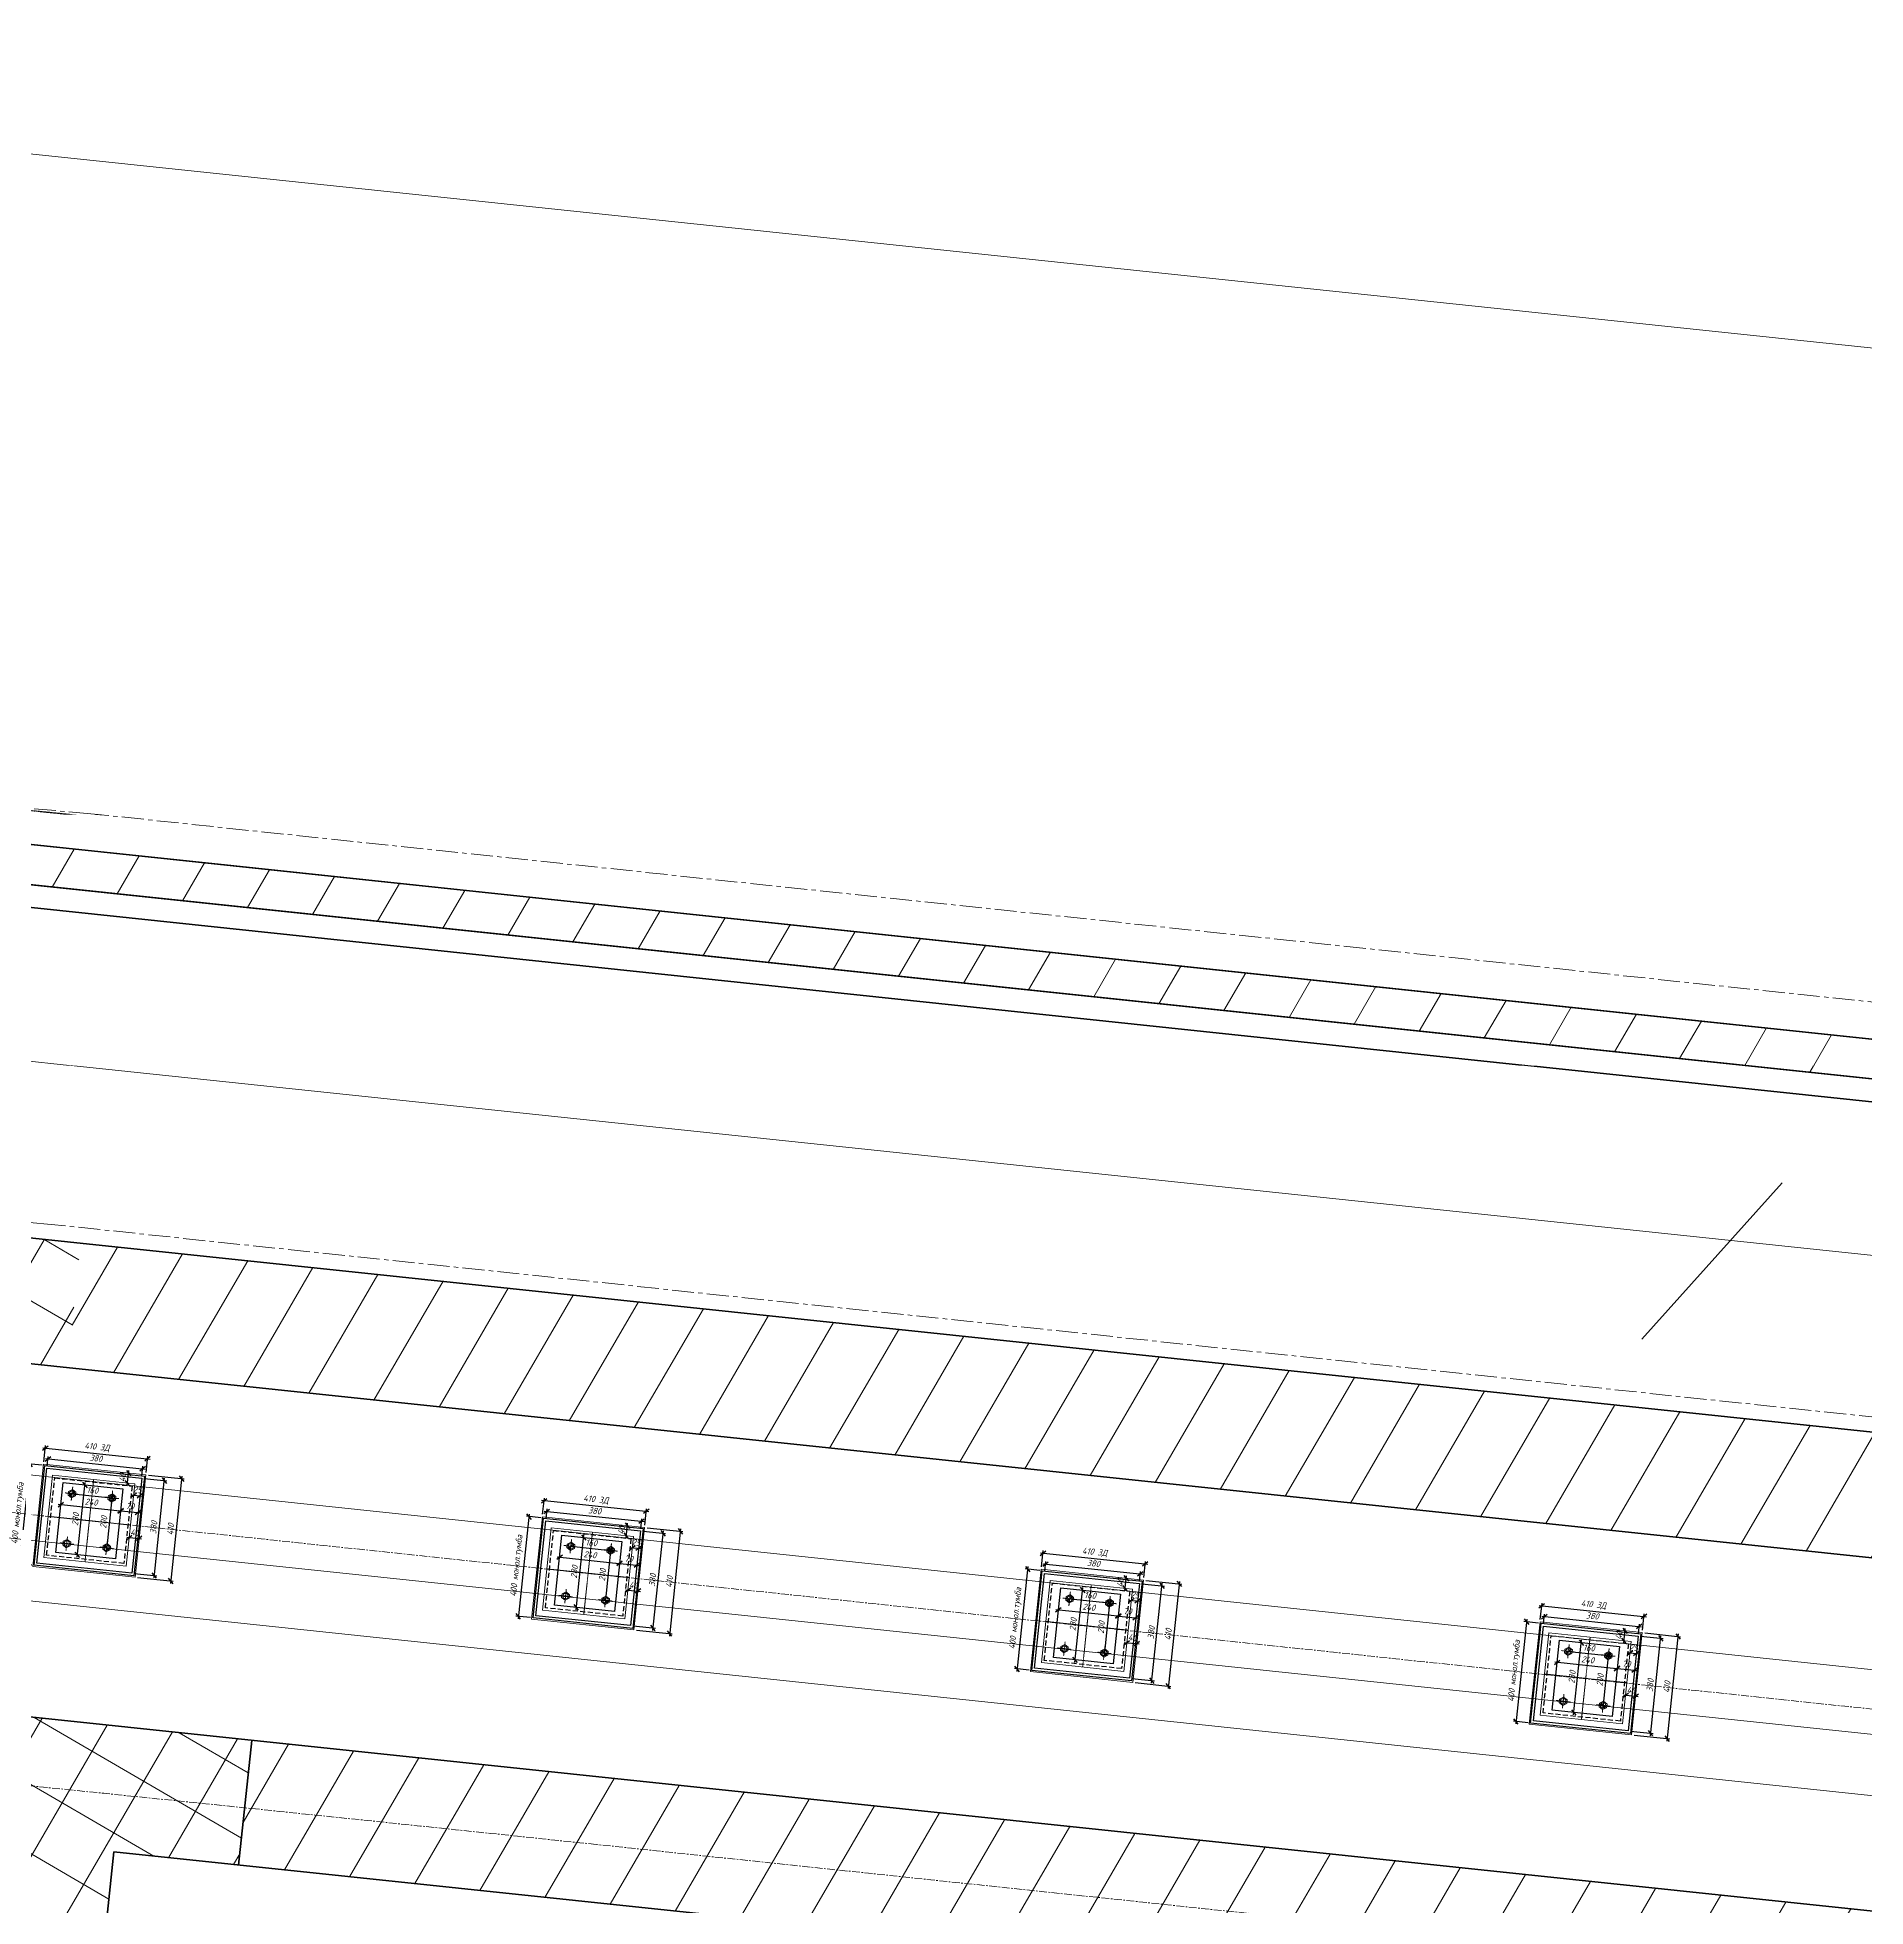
# Model space of a CAD drawing. Header units: millimetres. Extents: x 265754 to 14267433, y -6145605 to 2433772.
# Drawn here: x 8024285 to 8031575, y -575200 to -567747 of the extents above; entities that cross this region are included whole.
import ezdxf
from ezdxf import colors
from ezdxf.entities.mleader import LeaderData, LeaderLine
from ezdxf.math import Vec2, Vec3

# ---------------------------------------------------------------- set-up
doc = ezdxf.new("R2010")
doc.units = ezdxf.units.MM
for name, pattern in [('осевая', [2, 1.25, -0.25, 0.25, -0.25]), ('осеваяX2', [4, 2.5, -0.5, 0.5, -0.5]), ('Штриховая', [3, 2, -1])]:
    doc.linetypes.add(name, pattern=pattern)
for name, color, linetype, lineweight in [('Выноски', 3, 'Continuous', 15), ('ИС_Med', 7, 'Continuous', 35), ('ИС_Ось', 3, 'осевая', 18), ('ИС_РЗМ', 3, 'Continuous', 18), ('ИС_Тон', 3, 'Continuous', 18), ('ИС_Штр', 3, 'Continuous', 9), ('МДП_Ось', 1, 'осеваяX2', 30)]:
    doc.layers.add(name, color=color, linetype=linetype, lineweight=lineweight)
doc.styles.add('0', font='isocpeur.ttf', dxfattribs={"width": 0.8, "oblique": 15})
doc.styles.add('ISOCPEUR', font='isocpeur.ttf', dxfattribs={"width": 0.8, "oblique": 15, "height": 2.5})
doc.dimstyles.new('М10', dxfattribs={"dimscale": 10, "dimtxt": 2.5, "dimasz": 2, "dimexe": 1, "dimexo": 1, "dimgap": 1, "dimtad": 1, "dimdec": 0, "dimtxsty": '0', "dimblk1": 'OBLIQUE', "dimblk2": 'OBLIQUE', "dimsah": 1, "dimcen": 2.5, "dimdle": 1, "dimclrd": 256, "dimclre": 256, "dimclrt": 256, "dimaunit": 1, "dimadec": 0, "dimazin": 0, "dimtfac": 0.75, "dimtdec": 0, "dimtmove": 1, "dimatfit": 2, "dimldrblk": 'OBLIQUE', "dimfxl": 1, "dimtolj": 1, "dimtzin": 0, "dimlwd": -1, "dimlwe": -1, "dimarcsym": 0})
doc.dimstyles.new('М200', dxfattribs={"dimscale": 200, "dimtxt": 2.5, "dimasz": 2, "dimexe": 1, "dimexo": 1, "dimgap": 0.8, "dimtad": 1, "dimdec": 0, "dimzin": 0, "dimdsep": 46, "dimtxsty": '0', "dimblk": 'OBLIQUE', "dimcen": 0.09, "dimdle": 1, "dimclrd": 256, "dimclre": 256, "dimclrt": 256, "dimadec": 4, "dimazin": 0, "dimtfac": 1, "dimtdec": 0, "dimtmove": 1, "dimatfit": 2, "dimfxl": 1, "dimtolj": 1, "dimtzin": 0, "dimlwd": -1, "dimarcsym": 0})

# ---------------------------------------------------------------- blocks, each defined once
blk = doc.blocks.new('_None')
blk = doc.blocks.new('болт БО')
at = {"layer": 'ИС_Тон', "linetype": 'осевая'}
for p, q in [((-27.8473755350301, 0.1288116181356145), (27.84737553503055, -0.1288116181353871)), ((-0.1288116180771794, -27.84737553508876), (0.1288116183113743, 27.84737553520426))]:
    blk.add_line(p, q, dxfattribs=at)
at = {"layer": 'ИС_Тон'}
blk.add_lwpolyline([(14.96664636836476, -7.295342044146537), (15.03303712032357, 7.157535470322273), (0.07648264958743312, 16.64982433590194), (-14.96664636713922, 7.295342045052394), (-15.03303711909848, -7.157535469416189), (-0.07648264836325325, -16.64982433522869)], close=True, dxfattribs=at)
blk.add_circle((1.168700691778213e-10, -4.547473508864641e-13), 11, dxfattribs=at)
blk = doc.blocks.new('_OBLIQUE')
at = {"color": 0, "linetype": 'ByBlock', "lineweight": -2}
blk.add_line((0.5000000000000001, 0.4999999999999999), (-0.5000000000000001, -0.4999999999999999), dxfattribs=at)
blk = doc.blocks.new('*D1625')
at = {"layer": 'Defpoints', "transparency": 16777216}
blk.add_line((-134.5914305063197, 114.4579756438034), (45.40856949368026, 114.4579756438034), dxfattribs=at)
at = {"layer": 'Defpoints', "color": 0, "transparency": 16777216}
for p in [(-124.5914305063197, 114.4579756996827), (35.40856949368026, 114.4579756437743), (35.40856949368026, 114.4579756438034)]:
    blk.add_point(p, dxfattribs=at)
at = {"layer": 'Defpoints', "transparency": 16777216, "xscale": 20, "yscale": 20, "zscale": 20, "rotation": 180}
blk.add_blockref('_OBLIQUE', (-124.5914305063197, 114.4579756438034), dxfattribs=at)
at = {"layer": 'Defpoints', "transparency": 16777216, "xscale": 20, "yscale": 20, "zscale": 20}
blk.add_blockref('_OBLIQUE', (35.40856949368026, 114.4579756438034), dxfattribs=at)
at = {"layer": 'Defpoints', "transparency": 16777216, "insert": (-44.59143050631974, 136.9579756438034), "char_height": 25, "attachment_point": 5, "style": '0'}
blk.add_mtext('\\A1;160', dxfattribs=at)
blk = doc.blocks.new('*D1626')
at = {"layer": 'Defpoints', "transparency": 16777216}
blk.add_line((35.40880478220057, 124.5088570149965), (35.40880478220062, -95.49114298541102), dxfattribs=at)
at = {"layer": 'Defpoints', "color": 0, "transparency": 16777216}
for p in [(35.40880476770691, 114.5088570149965), (35.40880478214241, -85.49114298541102), (35.40880478220062, -85.49114298541102)]:
    blk.add_point(p, dxfattribs=at)
at = {"layer": 'Defpoints', "transparency": 16777216, "xscale": 20, "yscale": 20, "zscale": 20}
for p, rotation in [((35.40880478220057, 114.5088570149965), 90), ((35.40880478220062, -85.49114298541102), 270)]:
    blk.add_blockref('_OBLIQUE', p, dxfattribs=dict(at, rotation=rotation))
at = {"layer": 'Defpoints', "transparency": 16777216, "insert": (12.90880478220059, 14.50885701479273), "char_height": 25, "attachment_point": 5, "rotation": 90, "style": '0'}
blk.add_mtext('\\A1;200', dxfattribs=at)
blk = doc.blocks.new('*D1632')
at = {"layer": 'Defpoints', "transparency": 16777216}
blk.add_line((-174.5911951646558, 66.70392627402907), (85.4088048353442, 66.70392627402907), dxfattribs=at)
at = {"layer": 'Defpoints', "color": 0, "transparency": 16777216}
for p in [(-164.5911951646558, 66.70392635787721), (75.4088048353442, 66.70392627402907), (75.4088048353442, 66.70392627402907)]:
    blk.add_point(p, dxfattribs=at)
at = {"layer": 'Defpoints', "transparency": 16777216, "xscale": 20, "yscale": 20, "zscale": 20, "rotation": 180}
blk.add_blockref('_OBLIQUE', (-164.5911951646558, 66.70392627402907), dxfattribs=at)
at = {"layer": 'Defpoints', "transparency": 16777216, "xscale": 20, "yscale": 20, "zscale": 20}
blk.add_blockref('_OBLIQUE', (75.4088048353442, 66.70392627402907), dxfattribs=at)
at = {"layer": 'Defpoints', "transparency": 16777216, "insert": (-44.5911951646558, 89.20392627402907), "char_height": 25, "attachment_point": 5, "style": '0'}
blk.add_mtext('\\A1;240', dxfattribs=at)
blk = doc.blocks.new('*D1633')
at = {"layer": 'Defpoints', "transparency": 16777216}
blk.add_line((-77.35079311189472, -135.4911429460045), (-77.35079311189479, 164.5088570539957), dxfattribs=at)
at = {"layer": 'Defpoints', "color": 0, "transparency": 16777216}
for p in [(-77.35079311192388, 154.5088570539957), (-77.35079311189477, 154.5088570539957), (-77.35079320971275, -125.4911429460045)]:
    blk.add_point(p, dxfattribs=at)
at = {"layer": 'Defpoints', "transparency": 16777216, "xscale": 20, "yscale": 20, "zscale": 20}
for p, rotation in [((-77.35079311189477, 154.5088570539957), 90), ((-77.35079311189472, -125.4911429460045), 270)]:
    blk.add_blockref('_OBLIQUE', p, dxfattribs=dict(at, rotation=rotation))
at = {"layer": 'Defpoints', "transparency": 16777216, "insert": (-99.85079311189473, 14.50885705399563), "char_height": 25, "attachment_point": 5, "rotation": 90, "style": '0'}
blk.add_mtext('\\A1;280', dxfattribs=at)
blk = doc.blocks.new('*D1634')
at = {"layer": 'Defpoints', "transparency": 16777216}
blk.add_line((65.4088048353442, 66.70392624958185), (155.4088048353442, 66.70392624958185), dxfattribs=at)
at = {"layer": 'Defpoints', "color": 0, "transparency": 16777216}
for p in [(75.4088048353442, 66.70392627402907), (145.4088048353442, 66.70392624958185), (145.4088048353442, 66.70392624958185)]:
    blk.add_point(p, dxfattribs=at)
at = {"layer": 'Defpoints', "transparency": 16777216, "xscale": 20, "yscale": 20, "zscale": 20, "rotation": 180}
blk.add_blockref('_OBLIQUE', (75.4088048353442, 66.70392624958185), dxfattribs=at)
at = {"layer": 'Defpoints', "transparency": 16777216, "xscale": 20, "yscale": 20, "zscale": 20}
blk.add_blockref('_OBLIQUE', (145.4088048353442, 66.70392624958185), dxfattribs=at)
at = {"layer": 'Defpoints', "transparency": 16777216, "insert": (110.4088048353442, 89.20392624958185), "char_height": 25, "attachment_point": 5, "style": '0'}
blk.add_mtext('\\A1;70', dxfattribs=at)
blk = doc.blocks.new('*D1635')
at = {"layer": 'Defpoints', "transparency": 16777216}
blk.add_line((110.4088048589474, 134.3160017424379), (155.4088048589474, 134.3160017424379), dxfattribs=at)
at = {"layer": 'Defpoints', "color": 0, "transparency": 16777216}
for p in [(120.4088048589474, 134.3160017511982), (145.4088048589474, 134.3160017424671), (145.4088048589474, 134.3160017424379)]:
    blk.add_point(p, dxfattribs=at)
at = {"layer": 'Defpoints', "transparency": 16777216, "xscale": 20, "yscale": 20, "zscale": 20, "rotation": 180}
blk.add_blockref('_OBLIQUE', (120.4088048589474, 134.3160017424379), dxfattribs=at)
at = {"layer": 'Defpoints', "transparency": 16777216, "xscale": 20, "yscale": 20, "zscale": 20}
blk.add_blockref('_OBLIQUE', (145.4088048589474, 134.3160017424379), dxfattribs=at)
at = {"layer": 'Defpoints', "transparency": 16777216, "insert": (132.9088048589765, 156.8160017468617), "char_height": 25, "attachment_point": 5, "style": '0'}
blk.add_mtext('\\A1;25', dxfattribs=at)
blk = doc.blocks.new('*D1636')
at = {"layer": 'Defpoints', "transparency": 16777216}
blk.add_line((110.4088047996629, -35.37111902015749), (170.4088047996629, -35.37111902015749), dxfattribs=at)
at = {"layer": 'Defpoints', "color": 0, "transparency": 16777216}
for p in [(120.4088047996629, -35.37111900618766), (160.4088047996629, -35.37111902015749), (160.4088047996629, -35.37111902015749)]:
    blk.add_point(p, dxfattribs=at)
at = {"layer": 'Defpoints', "transparency": 16777216, "xscale": 20, "yscale": 20, "zscale": 20, "rotation": 180}
blk.add_blockref('_OBLIQUE', (120.4088047996629, -35.37111902015749), dxfattribs=at)
at = {"layer": 'Defpoints', "transparency": 16777216, "xscale": 20, "yscale": 20, "zscale": 20}
blk.add_blockref('_OBLIQUE', (160.4088047996629, -35.37111902015749), dxfattribs=at)
at = {"layer": 'Defpoints', "transparency": 16777216, "insert": (140.4088047996338, -12.87111901320168), "char_height": 25, "attachment_point": 5, "style": '0'}
blk.add_mtext('\\A1;40', dxfattribs=at)
blk = doc.blocks.new('*D1627')
at = {"layer": 'Defpoints', "transparency": 16777216}
for p, q in [((-259.5911951113085, 284.3531216889678), (170.4088048887206, 284.3531216889678)), ((-249.5911951113085, 229.5088571141532), (-249.5911951113085, 294.3531216889678)), ((160.4088048887206, 229.5088569709333), (160.4088048887206, 294.3531216889678))]:
    blk.add_line(p, q, dxfattribs=at)
at = {"layer": 'Defpoints', "color": 0, "transparency": 16777216}
for p in [(160.4088048887206, 284.3531216889678), (-249.5911951113085, 219.5088571141532), (160.4088048887206, 219.5088569709333)]:
    blk.add_point(p, dxfattribs=at)
at = {"layer": 'Defpoints', "transparency": 16777216, "xscale": 20, "yscale": 20, "zscale": 20, "rotation": 180}
blk.add_blockref('_OBLIQUE', (-249.5911951113085, 284.3531216889678), dxfattribs=at)
at = {"layer": 'Defpoints', "transparency": 16777216, "xscale": 20, "yscale": 20, "zscale": 20}
blk.add_blockref('_OBLIQUE', (160.4088048887206, 284.3531216889678), dxfattribs=at)
at = {"layer": 'Defpoints', "transparency": 16777216, "insert": (-44.59119511129393, 308.7281216889678), "char_height": 25, "attachment_point": 5, "style": '0'}
blk.add_mtext('\\A1;410 ЗД', dxfattribs=at)
blk = doc.blocks.new('*D1628')
at = {"layer": 'Defpoints', "transparency": 16777216}
for p, q in [((-244.5911951165472, 242.5192419534433), (155.4088048834528, 242.5192419534433)), ((-234.5911951165472, 214.5088571088854), (-234.5911951165472, 252.5192419534433)), ((145.4088048834528, 214.508856976172), (145.4088048834528, 252.5192419534433))]:
    blk.add_line(p, q, dxfattribs=at)
at = {"layer": 'Defpoints', "color": 0, "transparency": 16777216}
for p in [(145.4088048834528, 242.5192419534433), (-234.5911951165472, 204.5088571088854), (145.4088048834528, 204.508856976172)]:
    blk.add_point(p, dxfattribs=at)
at = {"layer": 'Defpoints', "transparency": 16777216, "xscale": 20, "yscale": 20, "zscale": 20, "rotation": 180}
blk.add_blockref('_OBLIQUE', (-234.5911951165472, 242.5192419534433), dxfattribs=at)
at = {"layer": 'Defpoints', "transparency": 16777216, "xscale": 20, "yscale": 20, "zscale": 20}
blk.add_blockref('_OBLIQUE', (145.4088048834528, 242.5192419534433), dxfattribs=at)
at = {"layer": 'Defpoints', "transparency": 16777216, "insert": (-44.59119511654717, 265.0192419534433), "char_height": 25, "attachment_point": 5, "style": '0'}
blk.add_mtext('\\A1;380', dxfattribs=at)
blk = doc.blocks.new('*D1629')
at = {"layer": 'Defpoints', "transparency": 16777216}
blk.add_line((91.22692856035431, 169.5088569950895), (91.2269285603543, 229.5088569950896), dxfattribs=at)
at = {"layer": 'Defpoints', "color": 0, "transparency": 16777216}
for p in [(91.22692856035431, 219.5088569950896), (91.22692856035431, 219.5088569950896), (91.22692854638447, 179.5088569950895)]:
    blk.add_point(p, dxfattribs=at)
at = {"layer": 'Defpoints', "transparency": 16777216, "xscale": 20, "yscale": 20, "zscale": 20}
for p, rotation in [((91.22692856035431, 219.5088569950896), 90), ((91.22692856035431, 179.5088569950895), 270)]:
    blk.add_blockref('_OBLIQUE', p, dxfattribs=dict(at, rotation=rotation))
at = {"layer": 'Defpoints', "transparency": 16777216, "insert": (68.72692855334026, 199.5088569950894), "char_height": 25, "attachment_point": 5, "rotation": 90, "style": '0'}
blk.add_mtext('\\A1;40', dxfattribs=at)
blk = doc.blocks.new('*D1630')
at = {"layer": 'Defpoints', "transparency": 16777216}
for p, q in [((155.4088048834529, 204.5088569761721), (245.8727592602664, 204.5088569761721)), ((235.8727592602665, -185.4911430238281), (235.8727592602664, 214.5088569761721)), ((155.4088047507394, -175.4911430238281), (245.8727592602665, -175.4911430238281))]:
    blk.add_line(p, q, dxfattribs=at)
at = {"layer": 'Defpoints', "color": 0, "transparency": 16777216}
for p in [(145.4088048834529, 204.5088569761721), (235.8727592602664, 204.5088569761721), (145.4088047507394, -175.4911430238281)]:
    blk.add_point(p, dxfattribs=at)
at = {"layer": 'Defpoints', "transparency": 16777216, "xscale": 20, "yscale": 20, "zscale": 20}
for p, rotation in [((235.8727592602664, 204.5088569761721), 90), ((235.8727592602665, -175.4911430238281), 270)]:
    blk.add_blockref('_OBLIQUE', p, dxfattribs=dict(at, rotation=rotation))
at = {"layer": 'Defpoints', "transparency": 16777216, "insert": (213.3727592602664, 14.50885697617193), "char_height": 25, "attachment_point": 5, "rotation": 90, "style": '0'}
blk.add_mtext('\\A1;380', dxfattribs=at)
blk = doc.blocks.new('*D1631')
at = {"layer": 'Defpoints', "transparency": 16777216}
for p, q in [((303.6341532355, 229.5088569709334), (303.6341532355001, -200.4911430290668)), ((170.4088048887207, 219.5088569709334), (313.6341532355, 219.5088569709334)), ((170.4088047455007, -190.4911430290668), (313.6341532355001, -190.4911430290668))]:
    blk.add_line(p, q, dxfattribs=at)
at = {"layer": 'Defpoints', "color": 0, "transparency": 16777216}
for p in [(160.4088048887207, 219.5088569709334), (160.4088047455007, -190.4911430290668), (303.6341532355001, -190.4911430290668)]:
    blk.add_point(p, dxfattribs=at)
at = {"layer": 'Defpoints', "transparency": 16777216, "xscale": 20, "yscale": 20, "zscale": 20}
for p, rotation in [((303.6341532355, 219.5088569709334), 90), ((303.6341532355001, -190.4911430290668), 270)]:
    blk.add_blockref('_OBLIQUE', p, dxfattribs=dict(at, rotation=rotation))
at = {"layer": 'Defpoints', "transparency": 16777216, "insert": (281.1341532355, 14.50885697093324), "char_height": 25, "attachment_point": 5, "rotation": 90, "style": '0'}
blk.add_mtext('\\A1;410', dxfattribs=at)
blk = doc.blocks.new('*D1624')
at = {"layer": 'Defpoints', "transparency": 16777216}
for p, q in [((-303.4498259851537, 224.5088571124071), (-303.4498259851536, -195.4911428875931)), ((-254.5911951130257, 214.5088571124071), (-313.4498259851537, 214.5088571124071)), ((-254.5911952527532, -185.4911428875931), (-313.4498259851536, -185.4911428875931))]:
    blk.add_line(p, q, dxfattribs=at)
at = {"layer": 'Defpoints', "color": 0, "transparency": 16777216}
for p in [(-244.5911951130257, 214.5088571124071), (-303.4498259851536, -185.4911428875931), (-244.5911952527532, -185.4911428875931)]:
    blk.add_point(p, dxfattribs=at)
at = {"layer": 'Defpoints', "transparency": 16777216, "xscale": 20, "yscale": 20, "zscale": 20}
for p, rotation in [((-303.4498259851537, 214.5088571124071), 90), ((-303.4498259851536, -185.4911428875931), 270)]:
    blk.add_blockref('_OBLIQUE', p, dxfattribs=dict(at, rotation=rotation))
at = {"layer": 'Defpoints', "transparency": 16777216, "insert": (-329.6998259851536, 14.50885711240708), "char_height": 25, "attachment_point": 5, "rotation": 90, "style": '0'}
blk.add_mtext('\\A1;400 монол.тумба', dxfattribs=at)
blk = doc.blocks.new('Б24')
at = {"layer": 'ИС_Med'}
blk.add_lwpolyline([(-10.60239487377694, -0.7026100440270966), (10.69760512621725, -0.7026100440417054), (10.69760512621724, 0.6973899559525307), (-10.60239487377693, 0.6973899559670258)], close=True, dxfattribs=at)
at = {"layer": 'ИС_Ось', "linetype": 'осевая', "ltscale": 25}
blk.add_lwpolyline([(-12.00239487376528, -0.002610044030063818), (11.99760512623473, -0.002610044030063818)], dxfattribs=at)
blk = doc.blocks.new('*D1736')
at = {"layer": 'Defpoints', "color": 0, "transparency": 16777216}
for p in [(169744.357365321, 11556.91951214903), (148213.8686723136, 10490.15653712452), (169396.5369954149, 8257.266284015597)]:
    blk.add_point(p, dxfattribs=at)
at = {"layer": 'ИС_РЗМ', "transparency": 16777216}
for p, q in [((148234.8347494135, 10689.0545602696), (148582.6551193196, 13988.70778840304)), ((148362.7910190746, 13810.77584235779), (169943.2553884661, 11535.9534350491)), ((169417.5030725148, 8456.164307160681), (169765.3234424208, 11755.81753529411))]:
    blk.add_line(p, q, dxfattribs=at)
at = {"layer": 'ИС_РЗМ', "transparency": 16777216, "xscale": 400, "yscale": 400, "zscale": 400}
for p, rotation in [((148561.6890422197, 13789.80976525791), 173.9826055655854), ((169744.357365321, 11556.91951214898), 353.9826055655854)]:
    blk.add_blockref('_OBLIQUE', p, dxfattribs=dict(at, rotation=rotation))
at = {"layer": 'ИС_РЗМ', "transparency": 16777216, "insert": (159192.3345983326, 13046.29843210061), "char_height": 500, "attachment_point": 5, "rotation": 353.98260556558546, "style": '0'}
blk.add_mtext('\\A1;21300', dxfattribs=at)
blk = doc.blocks.new('*U1646')
at = {"layer": 'Defpoints'}
for points in [[(-244.5911951130256, 214.508857112407), (155.4088048869744, 214.5088569726795), (155.4088047472469, -185.4911430273205), (-244.5911952527531, -185.491142887593)], [(-164.5911951340095, 154.5088570844673), (75.40880486601964, 154.5088570006192), (75.40880476820166, -125.4911429993808), (-164.5911952317983, -125.4911429155618)]]:
    blk.add_lwpolyline(points, close=True, dxfattribs=at)
at = {"layer": 'Defpoints', "color": 1, "ltscale": 250}
blk.add_lwpolyline([(-234.5911951165472, 204.5088571088854), (145.4088048834528, 204.508856976172), (145.4088047507394, -175.491143023828), (-234.5911952492606, -175.4911428910855)], close=True, dxfattribs=at)
at = {"layer": 'Defpoints', "color": 1, "linetype": 'Штриховая', "ltscale": 10}
blk.add_lwpolyline([(-199.5911951287417, 169.5088570966618), (110.4088048712583, 169.5088569883956), (110.408804762963, -140.4911430116044), (-199.591195237037, -140.4911429033091)], close=True, dxfattribs=at)
at = {"layer": 'ИС_Тон'}
for points in [[(-249.5911951113085, 219.5088571141532), (160.4088048887206, 219.5088569709333), (160.4088047455007, -190.4911430290667), (-249.5911952545284, -190.4911428858468)], [(-209.5911951252783, 179.5088571001834), (120.4088048747217, 179.5088569849031), (120.4088047594414, -150.4911430150969), (-209.5911952405295, -150.4911428998457)]]:
    blk.add_lwpolyline(points, close=True, dxfattribs=at)
at = {"layer": 'ИС_Тон', "linetype": 'осевая'}
for points in [[(-44.59119512524921, 179.5088570425287), (-44.59119524052949, -150.4911429574422)], [(-209.5911951829039, 14.50885710018338), (120.4088048171252, 14.5088569849031)]]:
    blk.add_lwpolyline(points, dxfattribs=at)
at = {"layer": 'ИС_Тон'}
for p in [(-124.5911951480666, 114.5088570704975), (35.40880485190428, 114.508857014589), (-124.5911952179449, -85.49114292950253), (35.40880478205509, -85.49114298541099)]:
    blk.add_blockref('болт БО', p, dxfattribs=at)
at = {"layer": 'Defpoints'}
for base, p1, p2, angle, text, picture, middle in [((160.4088048887206, 284.3531216889678), (-249.5911951113085, 219.5088571141532), (160.4088048887206, 219.5088569709333), 359.9999999799897, '<> ЗД', '*D1627', (-44.59119511129393, 308.7281216889678)), ((-303.4498259851536, -185.4911428875931), (-244.5911951130256, 214.508857112407), (-244.5911952527531, -185.491142887593), 89.99999997998968, '<> монол.тумба', '*D1624', (-329.6998259851536, 14.50885711240708))]:
    dim = blk.add_linear_dim(base=base, p1=p1, p2=p2, angle=angle, text=text, dimstyle='М10', dxfattribs=at)
    dim.commit()
    dim.dimension.update_dxf_attribs({"geometry": picture, "text_midpoint": middle})
for base, p1, p2, angle, picture, middle in [((145.4088048834528, 242.5192419534433), (-234.5911951165472, 204.5088571088854), (145.4088048834528, 204.508856976172), 359.9999999799897, '*D1628', (-44.59119511654717, 265.0192419534433)), ((303.6341532355001, -190.4911430290668), (160.4088048887206, 219.5088569709333), (160.4088047455007, -190.4911430290667), 89.99999997998968, '*D1631', (281.1341532355, 14.50885697093324)), ((35.40856949368026, 114.4579756438034), (-124.5914305063197, 114.4579756996827), (35.40856949368026, 114.4579756437743), 359.9999999799897, '*D1625', (-44.59143050631974, 136.9579756438034)), ((-77.35079311189477, 154.5088570539957), (-77.35079320971272, -125.4911429460044), (-77.35079311192385, 154.5088570539956), 89.99999997998968, '*D1633', (-99.85079311189473, 14.50885705399563)), ((235.8727592602664, 204.5088569761721), (145.4088047507394, -175.491143023828), (145.4088048834528, 204.508856976172), 89.99999997998968, '*D1630', (213.3727592602664, 14.50885697617193)), ((75.40880483524828, 66.70392627401756), (-164.5911951646558, 66.70392635787721), (75.4088048353442, 66.70392627402907), 359.9999999799897, '*D1632', (-44.5911951646558, 89.20392627402907)), ((35.40880478220062, -85.49114298541102), (35.4088047677069, 114.5088570149965), (35.4088047821424, -85.49114298541099), 89.99999997998968, '*D1626', (12.90880478220059, 14.50885701479273)), ((145.4088048353442, 66.70392624958185), (75.4088048353442, 66.70392627402907), (145.4088048353442, 66.70392624958185), 359.9999999799897, '*D1634', (110.4088048353442, 89.20392624958185))]:
    dim = blk.add_linear_dim(base=base, p1=p1, p2=p2, angle=angle, dimstyle='М10', dxfattribs=at)
    dim.commit()
    dim.dimension.update_dxf_attribs({"geometry": picture, "text_midpoint": middle})
for base, p1, p2, angle, picture, middle, set_off in [((91.22692856032748, 219.5088569950974), (91.22692854635761, 179.5088569950973), (91.22692856032745, 219.5088569950973), 89.99999997998968, '*D1629', (91.22692855331343, 199.5088569950973), (-2.683009370230138e-11, 7.87281351222191e-12)), ((145.4088048589343, 134.3160017424418), (120.4088048589343, 134.3160017512021), (145.4088048589343, 134.3160017424709), 359.9999999799897, '*D1635', (132.9088048589634, 134.3160017468656), (-1.313082975684665e-11, 3.893774191965349e-12)), ((160.4088047996568, -35.3711190201708), (120.4088047996568, -35.37111900620096), (160.4088047996568, -35.3711190201708), 359.9999999799897, '*D1636', (140.4088047996277, -35.37111901321498), (-6.139089236967266e-12, -1.330136001342908e-11))]:
    dim = blk.add_linear_dim(base=base, p1=p1, p2=p2, angle=angle, dimstyle='М10', dxfattribs=at)
    dim.commit()
    dim.dimension.update_dxf_attribs({"geometry": picture, "text_midpoint": middle, "dimtype": 128, "insert": set_off})
blk = doc.blocks.new('*U1649')
at = {"layer": 'ИС_Med', "color": 0, "linetype": 'ByBlock', "lineweight": -2, "transparency": 16777216}
for p in [(0, 0), (2000, 0), (4000, 0), (5999.999999999999, 0)]:
    blk.add_blockref('*U1646', p, dxfattribs=at)
blk = doc.blocks.new('План Узловая')
at = {"layer": 'ИС_Штр'}
h = blk.add_hatch(dxfattribs=at)
h.set_pattern_fill('ANSI31', color=256, scale=75, angle=14.81052377493742)
h.set_pattern_definition([(59.81052377493726, (135096.2707000755, 13182.500914264), (-205.8274345762676, 119.7438215556539), [])])
h.paths.add_polyline_path([(168796.5574576023, 7334.991272743617), (149489.3164711864, 9370.016713104967), (149436.9057050364, 8872.771188661281), (168744.1466914511, 6837.745748300105)])
h = blk.add_hatch(dxfattribs=at)
h.set_pattern_fill('ANSI31', color=256, scale=75, angle=14.81052377493742)
h.set_pattern_definition([(59.81052377493726, (135778.0370951886, 11200.11625593866), (-205.8274345762676, 119.7438215556539), [])])
h.paths.add_polyline_path([(169478.3238527155, 5352.606614418211), (150171.0828662995, 7387.632054779562), (150118.6721001496, 6890.386530335934), (169425.9130865641, 4855.3610899747)])
at = {"layer": 'ИС_Med'}
blk.add_line((150118.6721001481, 6890.386530324933), (150171.0828662984, 7387.632054768619), dxfattribs=at)
at = {"layer": 'ИС_РЗМ'}
blk.add_line((156273.8673793365, 9610.392238405999), (155713.5921490616, 8987.090704851551), dxfattribs=at)
at = {"layer": 'ИС_Med', "rotation": 353.9846938868046}
blk.add_blockref('*U1649', (149566.3290233543, 8244.262714793149), dxfattribs=at)
at = {"layer": 'ИС_Med', "xscale": 999.9999999999995, "yscale": 999.9999999999995, "zscale": 999.9999999999995, "rotation": 173.9831156265726}
blk.add_blockref('Б24', (160186.450457082, 5122.718535509892), dxfattribs=at)
at = {"layer": 'Выноски'}
ml = blk.add_multileader_mtext('Standard', dxfattribs=at)
ml.set_content('Свая буронабивная L=18,0 м', color=256, style='ISOCPEUR')
ml.set_leader_properties(color=256)
ml.set_arrow_properties(name='NONE')
ml.build(insert=Vec2(0, 0))
ml.multileader.update_dxf_attribs({"text_left_attachment_type": 6, "text_right_attachment_type": 6, "dogleg_length": 2, "arrow_head_size": 300, "scale": 200})
ctx = ml.context
ctx.base_point, ctx.scale, ctx.char_height, ctx.arrow_head_size, ctx.landing_gap_size, ctx.plane_origin, ctx.plane_x_axis, ctx.plane_y_axis = Vec3(121972.6754959094, 10227.96350371837), 200, 500, 300, 125, Vec3(119363.2685108185, 15269.37917041779), Vec3(1, 2.842170943040402e-15), Vec3(-2.842170943040402e-15, 1)
ctx.left_attachment, ctx.right_attachment = 6, 6
notes = []
notes.append((ctx, [(1, (1, 1, 0), (127216.6500921249, 10227.96350371838), (-1, -2.842170943040401e-16), 100, [(0, [(128494.5123782158, 11136.649928689)], 0, [])])]))
ctx.mtext.insert, ctx.mtext.text_direction, ctx.mtext.rotation, ctx.mtext.width, ctx.mtext.flow_direction = Vec3(122097.6754963398, 10827.96350383759), Vec3(1, 2.842170943040402e-15), 2.842170943040402e-15, 5234.506095560953, 5
ctx.mtext.has_bg_fill, ctx.mtext.bg_color, ctx.mtext.bg_scale_factor, ctx.mtext.bg_transparency, ctx.mtext.use_window_bg_color = 1, -1023410167, 1.5, 0, 1
for ctx, leaders in notes:
    for number, flags, end, landing, length, lines in leaders:
        leader = LeaderData()
        leader.index, (leader.has_last_leader_line, leader.has_dogleg_vector, leader.attachment_direction) = number, flags
        leader.last_leader_point, leader.dogleg_vector, leader.dogleg_length = Vec3(end), Vec3(landing), length
        for number, points, colour, breaks in lines:
            line = LeaderLine()
            line.index, line.vertices, line.color, line.breaks = number, Vec3.list(points), colors.encode_raw_color(colour), breaks
            leader.lines.append(line)
        ctx.leaders.append(leader)
at = {"layer": 'ИС_Штр'}
h = blk.add_hatch(dxfattribs=at)
h.set_pattern_fill('ANSI37', color=256, scale=75, angle=14.81052377493742)
h.set_pattern_definition([(59.81052396495632, (146057.9824495702, 9826.41358127474), (-205.8274349733927, 119.7438208730364), []), (149.8105239649563, (146057.9824495702, 9826.41358127474), (-119.7438208730364, -205.8274349733926), [])])
h.paths.add_polyline_path([(147126.968253771, 9594.808243961132), (146979.5392872523, 10023.49015538965), (146858.8497429428, 10036.21109741612), (146886.1353537516, 10295.08248689416), (146861.76413332, 10365.94713178149), (146829.8241699437, 9998.678198355308), (146580.7280935861, 10020.3411239151), (146596.6290750408, 10203.18217574817), (146497.0050989673, 10211.84608891251), (146481.1041175128, 10029.00503707951), (145534.6807981324, 10111.36335809046), (145501.1832721488, 9726.184436736861)], flags=17)
h.paths.add_polyline_path([(148111.1436402407, 9515.279144627857), (148151.682682382, 9899.892054356984), (147206.9576828052, 9999.519758940442), (147226.1957015791, 10182.03986764164), (147126.7465966878, 10192.52202087152), (147107.5085779139, 10010.00191217038), (146979.5392872523, 10023.49015538965), (147126.968253771, 9594.808243961132)], flags=17)
h.paths.add_polyline_path([(148217.4123184214, 10523.49994534958), (148246.7474356973, 10801.815964101), (146654.1326354639, 10969.68104836228), (146769.8090439414, 10633.32663264382), (146884.1523070802, 10623.38263981231), (146861.76413332, 10365.94713178149), (146886.1353537516, 10295.08248689416), (146924.5793788882, 10659.81898753578), (147173.2382138595, 10633.60980228998), (147154.0001950855, 10451.08969358879), (147253.4492999768, 10440.60754035891), (147272.6873187506, 10623.1276490601)])
h.paths.add_polyline_path([(148246.7474356973, 10801.815964101), (148257.8937854629, 10907.56661309884), (148755.1387294793, 10855.15590812708), (148771.6448599465, 11014.16279268882), (146559.5787023735, 11244.61725477688), (146654.1326354639, 10969.68104836228)])
h.paths.add_polyline_path([(146654.1326354639, 10969.68104836228), (146564.4265308391, 11230.52113498462), (146345.0602433168, 11263.27309822047), (145142.0690070622, 11367.89260869421), (145124.3580964262, 11164.23967450537), (145622.4780564406, 11120.92010176013), (145617.7028968308, 11066.01184290351), (146318.024959429, 11005.10753275151)])
h.paths.add_polyline_path([(146635.0562307228, 10645.04556537222), (146769.8090439414, 10633.32663264382), (146654.1326354639, 10969.68104836228), (146318.024959429, 11005.10753275151), (145617.7028968308, 11066.01184290351), (145589.0089353408, 10736.06780042272), (146535.4322546493, 10653.70947853668), (146519.5312731948, 10470.8684267035), (146619.1552492683, 10462.20451353909)])
h.paths.add_polyline_path([(146519.5312731948, 10470.8684267035), (146532.5271429413, 10620.30439081369), (145586.1038236289, 10702.66271265293), (145561.8306642959, 10423.55226926302), (146508.2584316852, 10341.24509466934)])
h.paths.add_polyline_path([(146484.0092292207, 10062.41012480238), (146497.0050989673, 10211.84608891251), (146508.2584316852, 10341.24509466934), (145561.8306642959, 10423.55226926302), (145537.5859098441, 10144.76844586019)], flags=17)
h.paths.add_polyline_path([(146856.9784841186, 10310.91825597238), (146607.8824077587, 10332.58118150558), (146596.6290750408, 10203.18217574817), (146583.6332052941, 10053.74621163803), (146832.7292816515, 10032.08328607818)], flags=16)
h.paths.add_polyline_path([(146781.7412278532, 10598.63120251475), (146632.1511190149, 10611.64047764923), (146619.1552492683, 10462.20451353909), (146607.8824077587, 10332.58118150558), (146856.9784841186, 10310.91825597238), (146861.76413332, 10365.94713178149)], flags=17)
h.paths.add_polyline_path([(147169.7234249304, 10600.26335092564), (146921.0645899592, 10626.4725361715), (146891.6803920408, 10347.69086633279), (147140.3392270145, 10321.48168111098), (147154.0001950855, 10451.08969358879)], flags=17)
h.paths.add_polyline_path([(147126.7465966878, 10192.52202087152), (147140.3392270145, 10321.48168111098), (146891.6803920408, 10347.69086633279), (146886.1353537516, 10295.08248689416), (146967.5074836142, 10058.475251625), (147111.023366843, 10043.34836353466)], flags=17)
h.paths.add_polyline_path([(147921.8136707832, 9957.850421757787), (147951.133582911, 10236.02218214428), (147239.7883319057, 10310.99952788081), (147226.1957015791, 10182.03986764164), (147210.4724717342, 10032.86621030478)], flags=17)
h.paths.add_polyline_path([(148184.5187128503, 10211.42287884885), (148213.8975294874, 10490.1534939385), (147269.1725298216, 10589.7811976957), (147253.4492999768, 10440.60754035891), (147239.7883319057, 10310.99952788081)])
h.paths.add_polyline_path([(148184.5187128503, 10211.42287884885), (147951.133582911, 10236.02218214428), (147921.8136707832, 9957.850421757787), (148155.1974713161, 9933.238505768008)], flags=17)
h.paths.add_polyline_path([(150984.9593658225, 2978.027980849496), (151482.2048902787, 2925.617214698461), (151534.6156564287, 3422.862739141448), (150156.4428254857, 3568.125170689891), (150303.1929707079, 4960.412639160757), (150800.4384951652, 4908.001873023633), (150852.849261314, 5405.247397452302), (149474.676430371, 5550.509829000745), (149621.4265755931, 6942.797297471319), (150118.6721000493, 6890.386531320226), (150171.0828661993, 7387.632055763155), (148792.9100352553, 7532.894487311714), (148939.66018048, 8925.181955796957), (149436.9057049344, 8872.771189631196), (149489.3164711838, 9370.016713080113), (145501.1832721488, 9726.184436737036), (145003.0633917814, 9769.504002555506), (144959.7438259667, 9271.384122234536), (146298.5996301564, 9154.948995018145), (146177.3048458647, 7760.213329995051), (145679.1849654972, 7803.532895813696), (145635.8653996826, 7305.413015493192), (146974.7212039791, 7188.97788728046), (146853.4264196874, 5794.242222257424), (146355.3065393199, 5837.561788076069), (146311.9869735053, 5339.441907755507), (147650.8427777347, 5223.006779447664), (147529.5479934429, 3828.27111442457), (147031.4281130755, 3871.590680243215), (146988.108547261, 3373.470799922768), (148326.9643515573, 3257.035671709978), (148205.6695672656, 1862.300006686943), (147707.5496868982, 1905.619572505588), (147664.2301210836, 1407.499692185083), (149003.0859253801, 1291.064563972293), (148881.7911410883, -103.6711010507424), (148383.6712607209, -60.35153523209738), (148340.3516949063, -558.4714155526599), (149679.2074992028, -674.9065437653917), (149557.912714911, -2069.642208788428), (149059.7928345436, -2026.322642969782), (149007.3761598965, -2629.04769828968), (150560.7268070293, -2764.136617122218), (152640.8115848579, -2983.382102530159), (152698.9875352849, -2431.439570393995), (152201.7420108297, -2379.028804242727), (152348.4921560533, -986.7413357580081), (152845.7376805093, -1039.152101908985), (152898.148446658, -541.9065774803748), (151519.9756157141, -396.6441459317575), (151666.7257609372, 995.6433225387009), (152163.9712853934, 943.2325563876075), (152216.3820515433, 1440.478080830479), (150838.2092206003, 1585.740512378979)])
h = blk.add_hatch(dxfattribs=at)
h.set_pattern_fill('ANSI31', color=256, scale=75, angle=14.81052377493742)
h.set_pattern_definition([(59.81052396495632, (-261079.1993689098, -159231.3103864741), (-205.8274349733927, 119.7438208730364), [])])
h.paths.add_polyline_path([(148771.9042359782, 11014.13538098801), (148755.103165518, 10855.15965664637), (168943.3076028228, 8727.278741203947), (168684.3644242888, 9480.212573318044), (170042.7535006761, 9588.096904415987), (170922.8151941225, 7235.023550120299), (171141.6792105513, 7137.59101381863), (170956.4328020399, 7676.235395321099), (170848.044995877, 7991.396608336363), (170601.9165395671, 8707.06883747538), (170371.081716917, 9378.271487367107), (170208.3064418595, 9851.576141756028), (164249.9851047195, 9378.361564947409), (162349.6026056762, 9579.200154612307), (159676.5300765015, 9861.699134213384), (157624.8913259305, 10078.52297539997), (155371.4174165146, 10316.67741117359), (152883.7866822323, 10579.57830009027), (151441.0487313593, 10732.05152874568), (150011.7704054175, 10883.10230055882)])
at = {"layer": 'ИС_Med', "color": 4, "ltscale": 70}
for points in [[(164249.9851047195, 9378.361564947409), (146737.1632683666, 11229.1734096345), (141436.4759885746, 11690.23788768327), (139643.362799186, 11846.14761003095), (127893.7473204083, 12867.91265607666), (98278.7031883793, 14177.07054692687), (96571.9309739063, 14158.33010130562), (64797.64305768989, 13809.44680646947), (63363.12789939001, 13714.58902830584), (33943.15434313292, 11769.18377471657), (28404.26680271205, 11402.9230471336)], [(164246.7224923679, 9127.77155343676), (146717.3799773988, 10980.32935705327), (127880.9666615647, 12618.45961157372), (98277.15257276682, 13927.1210689341), (96576.72460355522, 13908.45028344804), (64808.76860733383, 13559.63651341503), (63380.57195177174, 13465.19654828566), (33966.56023019768, 11520.18552294042)]]:
    blk.add_lwpolyline(points, dxfattribs=at)
at = {"layer": 'ИС_Med'}
blk.add_lwpolyline([(148755.0885600059, 10855.02145581692), (148771.9042359782, 11014.13538098801), (150011.7704054175, 10883.10230055882), (151441.0487313593, 10732.05152874568), (152883.7866822323, 10579.57830009027), (155371.4174165146, 10316.67741117359), (157624.8913259305, 10078.52297539997), (159676.5300765015, 9861.699134213384), (162349.6026056762, 9579.200154612307), (164249.9851047195, 9378.361564947409), (170208.3064418595, 9851.576141756028), (171141.6792105513, 7137.59101381863), (170922.8151941225, 7235.023550120299), (170042.7535006761, 9588.096904415987), (168684.3644242888, 9480.212573318044), (168943.3076028229, 8727.278741203598), (164758.2256379995, 9168.395536417956), (161996.8297055199, 9459.452709082863), (154920.9274886416, 10205.26828339964), (148755.0885600059, 10855.02145581692), (148763.496397992, 10934.57841840241)], dxfattribs=at)
at = {"layer": 'ИС_Ось', "color": 2, "ltscale": 70}
for points in [[(174104.5991200464, 8484.928866645969), (149529.5871549466, 11082.09588252449), (130128.1253657142, 12769.36622459895), (98281.30364431615, 14177.181717603), (64799.14123835223, 13809.54587414267), (32399.4591503116, 11667.10643149092), (7342.826656995836, 8785.304755250763)], [(173931.7129789479, 6849.039083617754), (149371.8698393077, 9444.603008795479), (130020.4920928834, 11127.51773473344), (98253.98959370548, 12531.78264908266), (64862.4893262262, 12165.14228050676), (32547.79332327511, 10028.32257018071), (7530.781608725927, 7151.077740384062)]]:
    blk.add_lwpolyline(points, dxfattribs=at)
at = {"layer": 'ИС_Ось', "color": 6, "ltscale": 25}
blk.add_lwpolyline([(171555.2733744095, 5934.975673662382), (146486.6045495929, 8584.31394850259), (127723.4753012578, 10216.07097017171), (98237.186056184, 11519.53714314057), (96603.15199281904, 11501.5953661137), (64901.46091584879, 11153.50918825902), (63539.38876502629, 11063.44172736257), (34182.77758778178, 9122.226331550512), (11767.37588040758, 6559.854624605272), (6618.952659764327, 5831.793216555263)], dxfattribs=at)
blk.add_lwpolyline([(171938.7137536773, 4820.039046314196), (151544.5615984517, 6972.488849354908, 0.059768530447525), (7720.029646566836, 4924.088648953591)], format="xyb", dxfattribs=at)
at = {"layer": 'ИС_Тон', "color": 6, "ltscale": 70}
for points in [[(171498.9306371038, 6098.804484876979), (146501.6572052492, 8740.597462894977), (127733.7478993334, 10372.77018774557), (98239.79292909795, 11676.57523053134), (96601.4282287499, 11658.58590289037), (64895.41492813086, 11310.45226680062), (63529.02971239609, 11220.09960309369), (34168.67450297053, 9278.63663194445), (11747.46516204055, 6715.601037012646), (6566.950308202533, 5983.001408492215)], [(171678.3661062302, 5577.056678460911), (146453.7188114378, 8242.87926419318), (127701.0326188374, 9873.728093561542), (98231.49078606052, 11176.4539331086), (96606.9179232376, 11158.61604054424), (64914.6696660858, 10810.63354533073), (63562.02032586816, 10721.18917082885), (34213.58878580894, 8780.514656167594), (11810.87509314559, 6219.593354186625), (6732.56289279426, 5501.446657100751)]]:
    blk.add_lwpolyline(points, dxfattribs=at)
at = {"layer": 'ИС_Med', "xscale": 999.9999999999995, "yscale": 999.9999999999995, "zscale": 999.9999999999995, "rotation": 173.9831156265726}
for p in [(158822.9176668527, 9087.487852132064), (159504.7480926503, 7105.710843512323)]:
    blk.add_blockref('Б24', p, dxfattribs=at)
at = {"layer": 'ИС_РЗМ'}
dim = blk.add_aligned_dim(p1=(148213.8686723136, 10490.15653712454), p2=(169396.5369954149, 8257.266284015612), distance=3317.9346641627667, dimstyle='М200', dxfattribs=at)
dim.commit()
dim.dimension.update_dxf_attribs({"geometry": '*D1736', "text_midpoint": (159192.3345983326, 13046.29843210061)})

msp = doc.modelspace()

# ---------------------------------------------------------------- linework, layer by layer
at = {"layer": 'МДП_Ось', "ltscale": 2, "flags": 128}
msp.add_lwpolyline([(7743020.992595687, -593330.2204492757), (7875995.041738242, -574045.6070504603, -0.06236864998936627), (8026972.342351574, -571109.4304036988), (8061759.606124713, -574780.1694094313, -0.0006835939129814829), (8066127.362766737, -575245.0831864031, -0.002050784183666171), (8070537.541818458, -575738.9143342129, -0.003417982021346757), (8074983.556319313, -576286.0585162179, -0.004785192664712867), (8079461.395765371, -576911.853947053, -0.006152421236037466), (8083965.726884553, -577642.1325494951, -0.007519673090427893), (8088489.448947108, -578503.0991005858, -0.008886952884495987), (8093023.240716463, -579521.1606231682, -0.01025426574051438), (8097555.105289772, -580722.6930873792, -0.1601430922746665), (8153134.948824895, -618559.8595920985, -0.01025426574051387), (8155916.350471443, -622338.4808565069, -0.008886952884495774), (8158525.636952834, -626183.3919233608, -0.007519673090428102), (8160985.074264622, -630076.525973689, -0.006152421236038218), (8163315.813701455, -633999.5298304628, -0.004785192664712388), (8165539.632439391, -637936.190375684, -0.003417982021346684), (8167678.608705627, -641872.0755668599, -0.002050784183666186), (8169754.846329005, -645794.1650306806, -0.0006835937965662782), (8171790.238388119, -649690.4788107921), (8184758.34710405, -674570.3202971127, 0.0006835937965661736), (8186775.97906046, -678432.6448135038, 0.002050784183666182), (8188793.496882007, -682243.8104068494, 0.003417982021347047), (8190832.591155495, -685995.9048459451, 0.004785192664713083), (8192912.373744836, -689677.5889339225, 0.006152421236038548), (8195050.799434346, -693276.8982754163, 0.00751967309042816), (8197264.460967481, -696780.9847788508, 0.008886952884496306), (8199568.362145425, -700175.8956863796, 0.01025426574051302), (8201975.664321106, -703446.3966451403, 0.2138723582029345), (8268493.021574076, -739259.4261616273, 0.01025426574051402), (8272545.094665596, -739468.4388355437, 0.008886952884494025), (8276647.583610649, -739522.8925601612, 0.007519673090428092), (8280791.538415405, -739441.9096317345, 0.006152421236037237), (8284973.570544253, -739245.6967650175, 0.004785192664712761), (8289192.088392084, -738955.1790515168, 0.003417982021346697), (8293446.987903847, -738591.9321772363, 0.002050784183666441), (8297739.323941261, -738178.1536178559, 0.0006835938547737822), (8302070.963949747, -737736.6645410234), (8315444.089647659, -736361.3322489178)], format="xyb", dxfattribs=at)

# ---------------------------------------------------------------- next in the draw order: block references
at = {"layer": 'ИС_Ось', "color": 4, "ltscale": 0.05}
msp.add_blockref('План Узловая', (7874968.788125941, -581924.4700561167), dxfattribs=at)

# ---------------------------------------------------------------- next in the draw order: leaders
at = {"layer": 'Выноски'}
ml = msp.add_multileader_mtext('Standard', dxfattribs=at)
ml.set_content('Ось водоотводных и дренажных устройств', color=256, style='ISOCPEUR')
ml.set_leader_properties(color=256)
ml.set_arrow_properties(name='NONE')
ml.build(insert=Vec2(0, 0))
ml.multileader.update_dxf_attribs({"text_left_attachment_type": 6, "text_right_attachment_type": 6, "dogleg_length": 2, "arrow_head_size": 250, "scale": 100})
ctx = ml.context
ctx.base_point, ctx.scale, ctx.char_height, ctx.arrow_head_size, ctx.landing_gap_size, ctx.plane_origin = Vec3(8256536.252706932, -570947.6594328076), 100, 250, 250, 62.5, Vec3(8253915.463094323, -571173.0906499944)
ctx.left_attachment, ctx.right_attachment, ctx.text_align_type = 6, 6, 2
notes = []
notes.append((ctx, [(1, (1, 1, 0), (8256485.742992328, -570947.6594328076), (1, 0), 50.50971460339497, [(0, [(8255682.925426409, -571241.1824739672)], 0, [])])]))
ctx.mtext.insert, ctx.mtext.width, ctx.mtext.alignment, ctx.mtext.flow_direction = Vec3(8259385.74000504, -570622.6594328076), 2879.73446051986, 3, 5
for ctx, leaders in notes:
    for number, flags, end, landing, length, lines in leaders:
        leader = LeaderData()
        leader.index, (leader.has_last_leader_line, leader.has_dogleg_vector, leader.attachment_direction) = number, flags
        leader.last_leader_point, leader.dogleg_vector, leader.dogleg_length = Vec3(end), Vec3(landing), length
        for number, points, colour, breaks in lines:
            line = LeaderLine()
            line.index, line.vertices, line.color, line.breaks = number, Vec3.list(points), colors.encode_raw_color(colour), breaks
            leader.lines.append(line)
        ctx.leaders.append(leader)

doc.saveas('drawing.dxf')
